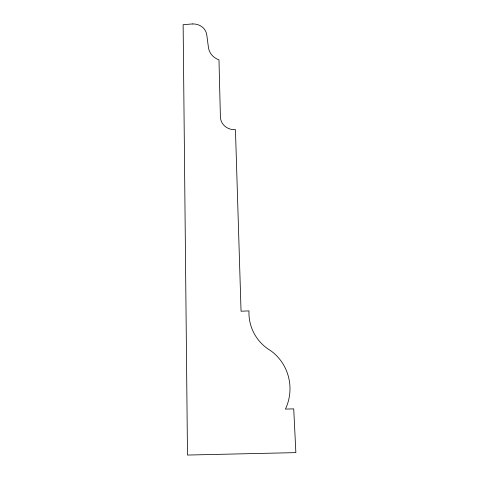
<?xml version="1.0" encoding="UTF-8"?>
<svg xmlns="http://www.w3.org/2000/svg" width="479" height="479" viewBox="0 0 479 479"><rect width="100%" height="100%" fill="white"/><g stroke="black" fill="none" stroke-linecap="round" stroke-linejoin="round"><path stroke-width="0.72" d="M192.289 23.95L183.134 24.692L187.487 455.05L295.866 452.625L293.729 408.862L285.412 409.102A46.176 44.667 87.9 0 0 270.539 350.586A43.793 43.391 40.2 0 1 248.978 310.889L241.051 311.218L235.446 129.629A14.747 13.598 -16.4 0 1 220.4 116.894L218.975 59.869A18.298 16.346 -16.1 0 1 208.323 46.589L206.868 35.56A15.172 13.46 -19.2 0 0 192.289 23.95"/></g></svg>
